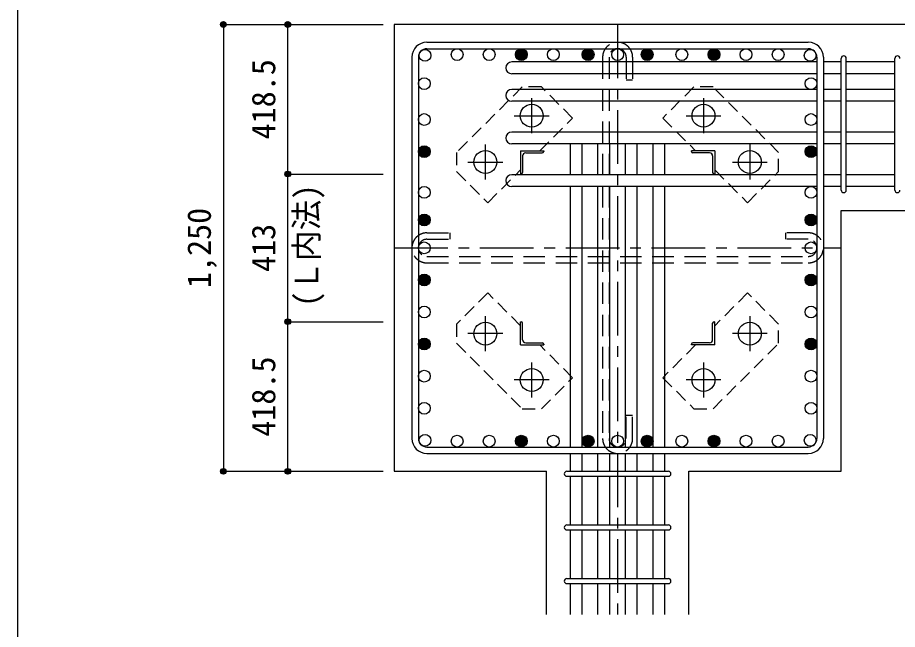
# Model space of a CAD drawing. Units: millimetres at full size, sheet at 1:30. Extents: x -5973 to 5954, y -4195 to 4201.
# Drawn here: x -5973 to -3514, y 1456 to 3167 of the extents above; entities that cross this region are included whole.
import ezdxf
from ezdxf.enums import TextEntityAlignment as Align

# ---------------------------------------------------------------- set-up
doc = ezdxf.new("R2010")
doc.units = ezdxf.units.MM
doc.header["$LTSCALE"] = 30
doc.header["$PDMODE"] = 32
doc.header["$PDSIZE"] = 15
for name, pattern in [('CHAIN1', [8, 5, -1, 1, -1]), ('DASHED1', [1.8, 1.2, -0.6]), ('DASHED2', [3, 2, -1])]:
    doc.linetypes.add(name, pattern=pattern)
for name, color, linetype in [('0-1_躯体線', 2, 'Continuous'), ('0-2_アンカー、アングル', 4, 'Continuous'), ('0-3_立上り筋', 4, 'Continuous'), ('0-4_フープ筋', 7, 'Continuous'), ('0-5_基礎梁筋', 7, 'Continuous'), ('0-6_スタラップ筋', 7, 'Continuous'), ('0-7_文字', 4, 'Continuous'), ('0-9_プレート', 4, 'DASHED1'), ('0-C_中子', 7, 'DASHED2'), ('0-D_寸法', 4, 'Continuous'), ('F-0_枠', 6, 'Continuous')]:
    doc.layers.add(name, color=color, linetype=linetype)
doc.styles.add('ＭＳ ゴシック', font='')
doc.styles.get('ＭＳ ゴシック').set_extended_font_data('MS Gothic')

msp = doc.modelspace()

# ---------------------------------------------------------------- linework, layer by layer
at = {"layer": '0-1_躯体線'}
for p, q in [((-3270.8, 3148.3), (-4920.8, 3148.3)), ((-4920.8, 3148.3), (-4920.8, 1898.3)), ((-3670.8, 2627.8), (-3270.8, 2627.8)), ((-3670.8, 1898.3), (-3670.8, 2627.8)), ((-4920.8, 1898.3), (-4494.8, 1898.3)), ((-4494.8, 1498.3), (-4494.8, 1898.3))]:
    msp.add_line(p, q, dxfattribs=at)
msp.add_lwpolyline([(-4096.8, 1498.3), (-4096.8, 1898.3), (-3670.8, 1898.3)], dxfattribs=at)
at = {"layer": '0-2_アンカー、アングル', "linetype": 'CHAIN1'}
for p, q in [((-4535.8, 2844.1), (-4535.8, 2941.6)), ((-4055.8, 2941.6), (-4055.8, 2844.1)), ((-4584.6, 2892.8), (-4487.1, 2892.8)), ((-4104.5, 2892.8), (-4007, 2892.8)), ((-4665.3, 2714.6), (-4665.3, 2812.1)), ((-3926.3, 2812.1), (-3926.3, 2714.6)), ((-4714.1, 2763.3), (-4616.6, 2763.3)), ((-3975, 2763.3), (-3877.5, 2763.3)), ((-4665.3, 2234.5), (-4665.3, 2332)), ((-3926.3, 2332), (-3926.3, 2234.5)), ((-4616.6, 2283.3), (-4714.1, 2283.3)), ((-3877.5, 2283.3), (-3975, 2283.3)), ((-4535.8, 2105), (-4535.8, 2202.5)), ((-4055.8, 2202.5), (-4055.8, 2105)), ((-4487.1, 2153.8), (-4584.6, 2153.8)), ((-4007, 2153.8), (-4104.5, 2153.8))]:
    msp.add_line(p, q, dxfattribs=at)
at = {"layer": '0-2_アンカー、アングル'}
for p, q in [((-4567.3, 2794.8), (-4502.3, 2794.8)), ((-4567.3, 2794.8), (-4567.3, 2729.8)), ((-4561.3, 2780.3), (-4561.3, 2733.8)), ((-4552.8, 2788.8), (-4506.3, 2788.8)), ((-4502.3, 2794.8), (-4502.3, 2792.8)), ((-4024.3, 2794.8), (-4089.3, 2794.8)), ((-4089.3, 2792.8), (-4089.3, 2794.8)), ((-4038.8, 2788.8), (-4085.3, 2788.8)), ((-4030.3, 2780.3), (-4030.3, 2733.8)), ((-4024.3, 2794.8), (-4024.3, 2729.8)), ((-4565.3, 2729.8), (-4567.3, 2729.8)), ((-4024.3, 2729.8), (-4026.3, 2729.8)), ((-4567.3, 2316.8), (-4565.3, 2316.8)), ((-4567.3, 2251.8), (-4567.3, 2316.8)), ((-4561.3, 2266.3), (-4561.3, 2312.8)), ((-4030.3, 2266.3), (-4030.3, 2312.8)), ((-4026.3, 2316.8), (-4024.3, 2316.8)), ((-4024.3, 2251.8), (-4024.3, 2316.8)), ((-4567.3, 2251.8), (-4502.3, 2251.8)), ((-4552.8, 2257.8), (-4506.3, 2257.8)), ((-4502.3, 2253.8), (-4502.3, 2251.8)), ((-4089.3, 2251.8), (-4089.3, 2253.8)), ((-4024.3, 2251.8), (-4089.3, 2251.8)), ((-4038.8, 2257.8), (-4085.3, 2257.8))]:
    msp.add_line(p, q, dxfattribs=at)
at = {"layer": '0-2_アンカー、アングル', "color": 3}
for centre in [(-4535.8, 2892.8), (-4055.8, 2892.8), (-4665.3, 2763.3), (-3926.3, 2763.3), (-4665.3, 2283.3), (-3926.3, 2283.3), (-4535.8, 2153.8), (-4055.8, 2153.8)]:
    msp.add_circle(centre, 32, dxfattribs=at)
at = {"layer": '0-2_アンカー、アングル'}
for centre, radius, start, end in [((-4552.8, 2780.3), 8.5, 90, 180), ((-4506.3, 2792.8), 4, 270, 0), ((-4085.3, 2792.8), 4, 180, 270), ((-4038.8, 2780.3), 8.5, 0, 90), ((-4565.3, 2733.8), 4, 270, 0), ((-4026.3, 2733.8), 4, 180, 270), ((-4565.3, 2312.8), 4, 0, 90), ((-4026.3, 2312.8), 4, 90, 180), ((-4552.8, 2266.3), 8.5, 180, 270), ((-4038.8, 2266.3), 8.5, 270, 0), ((-4506.3, 2253.8), 4, 0, 90), ((-4085.3, 2253.8), 4, 90, 180)]:
    msp.add_arc(centre, radius, start, end, dxfattribs=at)
at = {"layer": '0-3_立上り筋', "color": 3}
for centre in [(-4834.1, 3061.6), (-4744.39, 3063.8), (-4654.67, 3063.8), (-4564.95, 3063.8), (-4475.24, 3063.8), (-4378.3, 3063.8), (-4295.8, 3063.8), (-4213.3, 3063.8), (-4116.37, 3063.8), (-4026.65, 3063.8), (-3936.93, 3063.8), (-3847.21, 3063.8), (-3757.5, 3061.6), (-4836.3, 2982.6), (-3755.3, 2982.6), (-4836.3, 2882.17), (-3755.3, 2882.17), (-4836.3, 2792.45), (-3755.3, 2792.45), (-4836.3, 2678.3), (-3755.3, 2678.3), (-4836.3, 2601.3), (-3755.3, 2601.3), (-4836.3, 2523.3), (-3755.3, 2523.3), (-4836.3, 2433.58), (-3755.3, 2433.58), (-4836.3, 2343.86), (-3755.3, 2343.86), (-4836.3, 2254.15), (-3755.3, 2254.15), (-4836.3, 2164.43), (-3755.3, 2164.43), (-4836.3, 2074.71), (-3755.3, 2074.71), (-4834.1, 1985), (-4744.39, 1982.8), (-4654.67, 1982.8), (-4564.95, 1982.8), (-4475.24, 1982.8), (-4378.3, 1982.8), (-4295.8, 1982.8), (-4213.3, 1982.8), (-4116.37, 1982.8), (-4026.65, 1982.8), (-3936.93, 1982.8), (-3847.21, 1982.8), (-3757.5, 1985)]:
    msp.add_circle(centre, 16.5, dxfattribs=at)
at = {"layer": '0-3_立上り筋'}
for centre, radius in [((-4564.95, 3063.8), 16.5), ((-4564.95, 3063.8), 14.85), ((-4564.95, 3063.8), 13.2), ((-4564.95, 3063.8), 11.55), ((-4378.3, 3063.8), 16.5), ((-4378.3, 3063.8), 14.85), ((-4378.3, 3063.8), 13.2), ((-4378.3, 3063.8), 11.55), ((-4213.3, 3063.8), 16.5), ((-4213.3, 3063.8), 14.85), ((-4213.3, 3063.8), 13.2), ((-4213.3, 3063.8), 11.55), ((-4026.65, 3063.8), 16.5), ((-4026.65, 3063.8), 14.85), ((-4026.65, 3063.8), 13.2), ((-4026.65, 3063.8), 11.55), ((-4564.95, 3063.8), 9.9), ((-4564.95, 3063.8), 8.25), ((-4564.95, 3063.8), 6.6), ((-4564.95, 3063.8), 4.95), ((-4564.95, 3063.8), 3.3), ((-4564.95, 3063.8), 1.65), ((-4378.3, 3063.8), 9.9), ((-4378.3, 3063.8), 8.25), ((-4378.3, 3063.8), 6.6), ((-4378.3, 3063.8), 4.95), ((-4378.3, 3063.8), 3.3), ((-4378.3, 3063.8), 1.65), ((-4213.3, 3063.8), 9.9), ((-4213.3, 3063.8), 8.25), ((-4213.3, 3063.8), 6.6), ((-4213.3, 3063.8), 4.95), ((-4213.3, 3063.8), 3.3), ((-4213.3, 3063.8), 1.65), ((-4026.65, 3063.8), 9.9), ((-4026.65, 3063.8), 8.25), ((-4026.65, 3063.8), 6.6), ((-4026.65, 3063.8), 4.95), ((-4026.65, 3063.8), 3.3), ((-4026.65, 3063.8), 1.65), ((-4836.3, 2792.45), 16.5), ((-4836.3, 2792.45), 14.85), ((-4836.3, 2792.45), 13.2), ((-4836.3, 2792.45), 11.55), ((-3755.3, 2792.45), 16.5), ((-3755.3, 2792.45), 14.85), ((-3755.3, 2792.45), 13.2), ((-3755.3, 2792.45), 11.55), ((-4836.3, 2792.45), 9.9), ((-4836.3, 2792.45), 8.25), ((-4836.3, 2792.45), 6.6), ((-4836.3, 2792.45), 4.95), ((-4836.3, 2792.45), 3.3), ((-4836.3, 2792.45), 1.65), ((-3755.3, 2792.45), 9.9), ((-3755.3, 2792.45), 8.25), ((-3755.3, 2792.45), 6.6), ((-3755.3, 2792.45), 4.95), ((-3755.3, 2792.45), 3.3), ((-3755.3, 2792.45), 1.65), ((-4836.3, 2601.3), 16.5), ((-4836.3, 2601.3), 14.85), ((-4836.3, 2601.3), 13.2), ((-4836.3, 2601.3), 11.55), ((-4836.3, 2601.3), 9.9), ((-4836.3, 2601.3), 8.25), ((-4836.3, 2601.3), 6.6), ((-3755.3, 2601.3), 16.5), ((-3755.3, 2601.3), 14.85), ((-3755.3, 2601.3), 13.2), ((-3755.3, 2601.3), 11.55), ((-3755.3, 2601.3), 9.9), ((-3755.3, 2601.3), 8.25), ((-3755.3, 2601.3), 6.6), ((-4836.3, 2601.3), 4.95), ((-4836.3, 2601.3), 3.3), ((-4836.3, 2601.3), 1.65), ((-3755.3, 2601.3), 4.95), ((-3755.3, 2601.3), 3.3), ((-3755.3, 2601.3), 1.65), ((-4836.3, 2433.58), 16.5), ((-4836.3, 2433.58), 14.85), ((-4836.3, 2433.58), 13.2), ((-4836.3, 2433.58), 11.55), ((-4836.3, 2433.58), 9.9), ((-4836.3, 2433.58), 8.25), ((-4836.3, 2433.58), 6.6), ((-4836.3, 2433.58), 4.95), ((-4836.3, 2433.58), 3.3), ((-4836.3, 2433.58), 1.65), ((-3755.3, 2433.58), 16.5), ((-3755.3, 2433.58), 14.85), ((-3755.3, 2433.58), 13.2), ((-3755.3, 2433.58), 11.55), ((-3755.3, 2433.58), 9.9), ((-3755.3, 2433.58), 8.25), ((-3755.3, 2433.58), 6.6), ((-3755.3, 2433.58), 4.95), ((-3755.3, 2433.58), 3.3), ((-3755.3, 2433.58), 1.65), ((-4836.3, 2254.15), 16.5), ((-4836.3, 2254.15), 14.85), ((-4836.3, 2254.15), 13.2), ((-4836.3, 2254.15), 11.55), ((-4836.3, 2254.15), 9.9), ((-4836.3, 2254.15), 8.25), ((-3755.3, 2254.15), 16.5), ((-3755.3, 2254.15), 14.85), ((-3755.3, 2254.15), 13.2), ((-3755.3, 2254.15), 11.55), ((-3755.3, 2254.15), 9.9), ((-3755.3, 2254.15), 8.25), ((-4836.3, 2254.15), 6.6), ((-4836.3, 2254.15), 4.95), ((-4836.3, 2254.15), 3.3), ((-4836.3, 2254.15), 1.65), ((-3755.3, 2254.15), 6.6), ((-3755.3, 2254.15), 4.95), ((-3755.3, 2254.15), 3.3), ((-3755.3, 2254.15), 1.65), ((-4564.95, 1982.8), 16.5), ((-4564.95, 1982.8), 14.85), ((-4564.95, 1982.8), 13.2), ((-4564.95, 1982.8), 11.55), ((-4564.95, 1982.8), 9.9), ((-4378.3, 1982.8), 16.5), ((-4378.3, 1982.8), 14.85), ((-4378.3, 1982.8), 13.2), ((-4378.3, 1982.8), 11.55), ((-4378.3, 1982.8), 9.9), ((-4213.3, 1982.8), 16.5), ((-4213.3, 1982.8), 14.85), ((-4213.3, 1982.8), 13.2), ((-4213.3, 1982.8), 11.55), ((-4213.3, 1982.8), 9.9), ((-4026.65, 1982.8), 16.5), ((-4026.65, 1982.8), 14.85), ((-4026.65, 1982.8), 13.2), ((-4026.65, 1982.8), 11.55), ((-4026.65, 1982.8), 9.9), ((-4564.95, 1982.8), 8.25), ((-4564.95, 1982.8), 6.6), ((-4564.95, 1982.8), 4.95), ((-4564.95, 1982.8), 3.3), ((-4564.95, 1982.8), 1.65), ((-4378.3, 1982.8), 8.25), ((-4378.3, 1982.8), 6.6), ((-4378.3, 1982.8), 4.95), ((-4378.3, 1982.8), 3.3), ((-4378.3, 1982.8), 1.65), ((-4213.3, 1982.8), 8.25), ((-4213.3, 1982.8), 6.6), ((-4213.3, 1982.8), 4.95), ((-4213.3, 1982.8), 3.3), ((-4213.3, 1982.8), 1.65), ((-4026.65, 1982.8), 8.25), ((-4026.65, 1982.8), 6.6), ((-4026.65, 1982.8), 4.95), ((-4026.65, 1982.8), 3.3), ((-4026.65, 1982.8), 1.65)]:
    msp.add_circle(centre, radius, dxfattribs=at)
at = {"layer": '0-4_フープ筋'}
for p, q in [((-4828.8, 3098.3), (-3762.8, 3098.3)), ((-4828.8, 3080.3), (-3762.8, 3080.3)), ((-4870.8, 3056.3), (-4870.8, 1990.3)), ((-4852.8, 3056.3), (-4852.8, 1990.3)), ((-3738.8, 3056.3), (-3738.8, 1990.3)), ((-3720.8, 3056.3), (-3720.8, 1990.3)), ((-4828.8, 1966.3), (-3762.8, 1966.3)), ((-4828.8, 1948.3), (-3762.8, 1948.3))]:
    msp.add_line(p, q, dxfattribs=at)
for centre, radius, start, end in [((-4828.8, 3056.3), 42, 90, 180), ((-4828.8, 3056.3), 24, 90, 180), ((-3762.8, 3056.3), 42, 0, 90), ((-3762.8, 3056.3), 24, 0, 90), ((-4828.8, 1990.3), 42, 180, 270), ((-4828.8, 1990.3), 24, 180, 270), ((-3762.8, 1990.3), 42, 270, 0), ((-3762.8, 1990.3), 24, 270, 0)]:
    msp.add_arc(centre, radius, start, end, dxfattribs=at)
at = {"layer": '0-5_基礎梁筋'}
for p, q in [((-3738.8, 3043.1), (-4591.8, 3043.1)), ((-3670.8, 3043.1), (-3720.8, 3043.1)), ((-3520.8, 3043.1), (-3656.8, 3043.1)), ((-3738.8, 3010.1), (-4591.8, 3010.1)), ((-3670.8, 3010.1), (-3720.8, 3010.1)), ((-3520.8, 3010.1), (-3656.8, 3010.1)), ((-3738.8, 2966.1), (-4591.8, 2966.1)), ((-3670.8, 2966.1), (-3720.8, 2966.1)), ((-3520.8, 2966.1), (-3656.8, 2966.1)), ((-3738.8, 2933.1), (-4591.8, 2933.1)), ((-3670.8, 2933.1), (-3720.8, 2933.1)), ((-3520.8, 2933.1), (-3656.8, 2933.1)), ((-3738.8, 2846.95), (-4591.8, 2846.95)), ((-3670.8, 2846.95), (-3720.8, 2846.95)), ((-3520.8, 2846.95), (-3656.8, 2846.95)), ((-3738.8, 2813.95), (-4591.8, 2813.95)), ((-4427.8, 2727.8), (-4427.8, 2813.95)), ((-4394.8, 2727.8), (-4394.8, 2813.95)), ((-4350.8, 2727.8), (-4350.8, 2813.95)), ((-4317.8, 2727.8), (-4317.8, 2813.95)), ((-4273.8, 2727.8), (-4273.8, 2813.95)), ((-4240.8, 2727.8), (-4240.8, 2813.95)), ((-4196.8, 2727.8), (-4196.8, 2813.95)), ((-4163.8, 2727.8), (-4163.8, 2813.95)), ((-3670.8, 2813.95), (-3720.8, 2813.95)), ((-3520.8, 2813.95), (-3656.8, 2813.95)), ((-3738.8, 2727.8), (-4591.8, 2727.8)), ((-3670.8, 2727.8), (-3720.8, 2727.8)), ((-3520.8, 2727.8), (-3656.8, 2727.8)), ((-3738.8, 2694.8), (-4591.8, 2694.8)), ((-4427.8, 1966.3), (-4427.8, 2694.8)), ((-4394.8, 1966.3), (-4394.8, 2694.8)), ((-4350.8, 1966.3), (-4350.8, 2694.8)), ((-4317.8, 1966.3), (-4317.8, 2694.8)), ((-4273.8, 1966.3), (-4273.8, 2694.8)), ((-4240.8, 1966.3), (-4240.8, 2694.8)), ((-4196.8, 1966.3), (-4196.8, 2694.8)), ((-4163.8, 1966.3), (-4163.8, 2694.8)), ((-3670.8, 2694.8), (-3720.8, 2694.8)), ((-3520.8, 2694.8), (-3656.8, 2694.8)), ((-4427.8, 1898.3), (-4427.8, 1948.3)), ((-4394.8, 1898.3), (-4394.8, 1948.3)), ((-4350.8, 1898.3), (-4350.8, 1948.3)), ((-4317.8, 1898.3), (-4317.8, 1948.3)), ((-4273.8, 1898.3), (-4273.8, 1948.3)), ((-4240.8, 1898.3), (-4240.8, 1948.3)), ((-4196.8, 1898.3), (-4196.8, 1948.3)), ((-4163.8, 1898.3), (-4163.8, 1948.3)), ((-4427.8, 1748.3), (-4427.8, 1884.3)), ((-4394.8, 1748.3), (-4394.8, 1884.3)), ((-4350.8, 1748.3), (-4350.8, 1884.3)), ((-4317.8, 1748.3), (-4317.8, 1884.3)), ((-4273.8, 1748.3), (-4273.8, 1884.3)), ((-4240.8, 1748.3), (-4240.8, 1884.3)), ((-4196.8, 1748.3), (-4196.8, 1884.3)), ((-4163.8, 1748.3), (-4163.8, 1884.3)), ((-4427.8, 1598.3), (-4427.8, 1734.3)), ((-4394.8, 1598.3), (-4394.8, 1734.3)), ((-4350.8, 1598.3), (-4350.8, 1734.3)), ((-4317.8, 1598.3), (-4317.8, 1734.3)), ((-4273.8, 1598.3), (-4273.8, 1734.3)), ((-4240.8, 1598.3), (-4240.8, 1734.3)), ((-4196.8, 1598.3), (-4196.8, 1734.3)), ((-4163.8, 1598.3), (-4163.8, 1734.3)), ((-4427.8, 1498.3), (-4427.8, 1584.3)), ((-4394.8, 1498.3), (-4394.8, 1584.3)), ((-4350.8, 1498.3), (-4350.8, 1584.3)), ((-4317.8, 1498.3), (-4317.8, 1584.3)), ((-4273.8, 1498.3), (-4273.8, 1584.3)), ((-4240.8, 1498.3), (-4240.8, 1584.3)), ((-4196.8, 1498.3), (-4196.8, 1584.3)), ((-4163.8, 1498.3), (-4163.8, 1584.3))]:
    msp.add_line(p, q, dxfattribs=at)
for centre in [(-4591.8, 3026.6), (-4591.8, 2949.6), (-4591.8, 2830.45), (-4591.8, 2711.3)]:
    msp.add_arc(centre, 16.5, 90, 270, dxfattribs=at)
at = {"layer": '0-6_スタラップ筋'}
for p, q in [((-3670.8, 2684.8), (-3670.8, 3053.1)), ((-3656.8, 2684.8), (-3656.8, 3053.1)), ((-3520.8, 2684.8), (-3520.8, 3053.1)), ((-4437.8, 1898.3), (-4153.8, 1898.3)), ((-4437.8, 1884.3), (-4153.8, 1884.3)), ((-4437.8, 1748.3), (-4153.8, 1748.3)), ((-4437.8, 1734.3), (-4153.8, 1734.3)), ((-4437.8, 1598.3), (-4153.8, 1598.3)), ((-4437.8, 1584.3), (-4153.8, 1584.3))]:
    msp.add_line(p, q, dxfattribs=at)
for centre, start, end in [((-3663.8, 3053.1), 0, 180), ((-3663.8, 3053.1), 0, 180), ((-3663.8, 3053.1), 0, 180), ((-3663.8, 3053.1), 0, 180), ((-3513.8, 3053.1), 0, 180), ((-3663.8, 2684.8), 180, 0), ((-3663.8, 2684.8), 180, 0), ((-3663.8, 2684.8), 180, 0), ((-3663.8, 2684.8), 180, 0), ((-3513.8, 2684.8), 180, 0), ((-4437.8, 1891.3), 90, 270), ((-4437.8, 1891.3), 90, 270), ((-4437.8, 1891.3), 90, 270), ((-4437.8, 1891.3), 90, 270), ((-4153.8, 1891.3), 270, 90), ((-4153.8, 1891.3), 270, 90), ((-4153.8, 1891.3), 270, 90), ((-4153.8, 1891.3), 270, 90), ((-4437.8, 1741.3), 90, 270), ((-4153.8, 1741.3), 270, 90), ((-4437.8, 1591.3), 90, 270), ((-4153.8, 1591.3), 270, 90)]:
    msp.add_arc(centre, 7, start, end, dxfattribs=at)
at = {"layer": '0-9_プレート'}
for points in [[(-4513.6, 2794.8), (-4422, 2886.4), (-4509, 2973.3), (-4562.7, 2973.3), (-4745.9, 2790.2)], [(-4028.9, 2973.4), (-4082.6, 2973.4), (-4169.6, 2886.4), (-4078, 2794.8)], [(-4024.3, 2741.1), (-3932.7, 2649.5), (-3845.8, 2736.5), (-3845.8, 2790.2), (-4028.9, 2973.4)], [(-4745.9, 2790.2), (-4745.9, 2736.5), (-4658.9, 2649.5), (-4567.3, 2741.1)], [(-4567.3, 2305.5), (-4658.9, 2397.1), (-4745.8, 2310.1), (-4745.8, 2256.4), (-4562.7, 2073.2)], [(-3845.7, 2256.4), (-3845.7, 2310.1), (-3932.7, 2397.1), (-4024.3, 2305.5)], [(-4562.7, 2073.2), (-4509, 2073.2), (-4422, 2160.2), (-4513.6, 2251.8)], [(-4078, 2251.8), (-4169.6, 2160.2), (-4082.6, 2073.3), (-4028.9, 2073.3), (-3845.7, 2256.4)]]:
    msp.add_lwpolyline(points, dxfattribs=at)
at = {"layer": '0-C_中子'}
for p, q in [((-4337.8, 3056.3), (-4337.8, 1990.3)), ((-4319.8, 3056.3), (-4319.8, 1990.3)), ((-4271.8, 3056.3), (-4271.8, 2992.3)), ((-3826.8, 2565.3), (-3826.8, 2547.3)), ((-3762.8, 2565.3), (-3826.8, 2565.3)), ((-4828.8, 2547.3), (-4764.8, 2547.3)), ((-3762.8, 2547.3), (-3826.8, 2547.3)), ((-4828.8, 2499.3), (-3762.8, 2499.3)), ((-4828.8, 2481.3), (-3762.8, 2481.3)), ((-4253.8, 2054.3), (-4271.8, 2054.3)), ((-4271.8, 1990.3), (-4271.8, 2054.3)), ((-4253.8, 1990.3), (-4253.8, 2054.3))]:
    msp.add_line(p, q, dxfattribs=at)
for points in [[(-4253.8, 3056.3), (-4253.8, 2992.3), (-4271.8, 2992.3)], [(-4828.8, 2565.3), (-4764.8, 2565.3), (-4764.8, 2547.3)]]:
    msp.add_lwpolyline(points, dxfattribs=at)
for centre, radius, start, end in [((-4295.8, 3056.3), 42, 0, 180), ((-4295.8, 3056.3), 24, 0, 180), ((-4828.8, 2523.3), 42, 90, 270), ((-3762.8, 2523.3), 42, 270, 90), ((-4828.8, 2523.3), 24, 90, 270), ((-3762.8, 2523.3), 24, 270, 90), ((-4295.8, 1990.3), 42, 180, 0), ((-4295.8, 1990.3), 24, 180, 0)]:
    msp.add_arc(centre, radius, start, end, dxfattribs=at)
at = {"layer": '0-D_寸法'}
for p, q in [((-5397.84, 3148.3), (-5217.84, 3148.3)), ((-5397.84, 3148.3), (-5217.84, 3148.3)), ((-5397.84, 3148.3), (-5397.84, 1898.3)), ((-5217.84, 2729.8), (-5217.84, 3148.3)), ((-5217.84, 3148.3), (-4950.8, 3148.3)), ((-5217.84, 2316.8), (-5217.84, 2729.8)), ((-5217.84, 2729.8), (-4950.8, 2729.8)), ((-5217.84, 1898.3), (-5217.84, 2316.8)), ((-5217.84, 2316.8), (-4950.8, 2316.8)), ((-5397.84, 1898.3), (-5217.84, 1898.3)), ((-5217.84, 1898.3), (-4950.8, 1898.3)), ((-5217.84, 1898.3), (-4950.8, 1898.3))]:
    msp.add_line(p, q, dxfattribs=at)
at = {"layer": '0-D_寸法', "linetype": 'CHAIN1'}
for p, q in [((-4295.8, 3148.3), (-4295.8, 1498.3)), ((-4920.8, 2523.3), (-3670.8, 2523.3))]:
    msp.add_line(p, q, dxfattribs=at)
at = {"layer": '0-D_寸法'}
for centre, radius in [((-5397.84, 3148.3), 8), ((-5397.84, 3148.3), 7.2), ((-5397.84, 3148.3), 6.4), ((-5397.84, 3148.3), 5.6), ((-5397.84, 3148.3), 4.8), ((-5397.84, 3148.3), 4), ((-5397.84, 3148.3), 3.2), ((-5397.84, 3148.3), 2.4), ((-5397.84, 3148.3), 1.6), ((-5397.84, 3148.3), 0.8), ((-5217.84, 3148.3), 8), ((-5217.84, 3148.3), 7.2), ((-5217.84, 3148.3), 6.4), ((-5217.84, 3148.3), 5.6), ((-5217.84, 3148.3), 4.8), ((-5217.84, 3148.3), 4), ((-5217.84, 3148.3), 3.2), ((-5217.84, 3148.3), 2.4), ((-5217.84, 3148.3), 1.6), ((-5217.84, 3148.3), 0.8), ((-5217.84, 2729.8), 8), ((-5217.84, 2729.8), 7.2), ((-5217.84, 2729.8), 6.4), ((-5217.84, 2729.8), 5.6), ((-5217.84, 2729.8), 4.8), ((-5217.84, 2729.8), 4), ((-5217.84, 2729.8), 3.2), ((-5217.84, 2729.8), 2.4), ((-5217.84, 2729.8), 1.6), ((-5217.84, 2729.8), 0.8), ((-5217.84, 2316.8), 8), ((-5217.84, 2316.8), 7.2), ((-5217.84, 2316.8), 6.4), ((-5217.84, 2316.8), 5.6), ((-5217.84, 2316.8), 4.8), ((-5217.84, 2316.8), 4), ((-5217.84, 2316.8), 3.2), ((-5217.84, 2316.8), 2.4), ((-5217.84, 2316.8), 1.6), ((-5217.84, 2316.8), 0.8), ((-5397.84, 1898.3), 8), ((-5397.84, 1898.3), 7.2), ((-5397.84, 1898.3), 6.4), ((-5397.84, 1898.3), 5.6), ((-5397.84, 1898.3), 4.8), ((-5397.84, 1898.3), 4), ((-5397.84, 1898.3), 3.2), ((-5397.84, 1898.3), 2.4), ((-5397.84, 1898.3), 1.6), ((-5397.84, 1898.3), 0.8), ((-5217.84, 1898.3), 8), ((-5217.84, 1898.3), 7.2), ((-5217.84, 1898.3), 6.4), ((-5217.84, 1898.3), 5.6), ((-5217.84, 1898.3), 4.8), ((-5217.84, 1898.3), 4), ((-5217.84, 1898.3), 3.2), ((-5217.84, 1898.3), 2.4), ((-5217.84, 1898.3), 1.6), ((-5217.84, 1898.3), 0.8)]:
    msp.add_circle(centre, radius, dxfattribs=at)
at = {"layer": '0-D_寸法', "color": 7}
for p in [(-5397.84, 3148.3), (-5217.84, 3148.3), (-5217.84, 2729.8), (-5217.84, 2316.8), (-5397.84, 1898.3), (-5217.84, 1898.3)]:
    msp.add_point(p, dxfattribs=at)
at = {"layer": 'F-0_枠'}
msp.add_line((-5972.88, 4201.15), (-5972.88, -4195.24), dxfattribs=at)

# ---------------------------------------------------------------- texts
at = {"layer": '0-7_文字', "style": 'ＭＳ ゴシック', "width": 0.95}
msp.add_text('(Ｌ内法)', height=65.98, rotation=90, dxfattribs=at).set_placement((-5112.78, 2358.7), align=Align.BOTTOM_LEFT)
at = {"layer": '0-D_寸法', "style": 'ＭＳ ゴシック'}
for s, p in [('418.5', (-5232.84, 2826.55)), ('1,250', (-5412.84, 2410.8)), ('413', (-5232.84, 2455.8)), ('418.5', (-5232.84, 1995.05))]:
    msp.add_text(s, height=65.98, rotation=90, dxfattribs=at).set_placement(p, align=Align.BOTTOM_LEFT)

doc.saveas('drawing.dxf')
